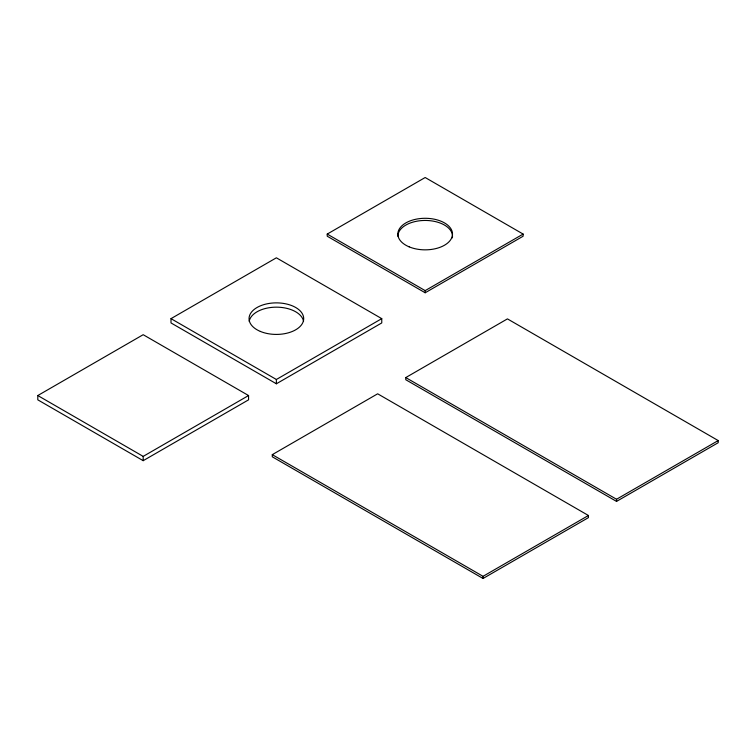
<?xml version="1.0" encoding="UTF-8"?>
<svg xmlns="http://www.w3.org/2000/svg" width="756" height="756" viewBox="0 0 756 756"><rect width="100%" height="100%" fill="white"/><g stroke="black" fill="none" stroke-linecap="round" stroke-linejoin="round"><path stroke-width="1.13" d="M37.8 395.539L143.186 334.7L248.563 395.539L248.563 399.839L143.186 460.678L37.8 399.839L37.8 395.539L143.186 456.388L248.563 395.539M170.998 318.645L276.375 257.805L381.761 318.645L381.761 322.935L276.375 383.783L170.998 322.935L170.998 318.645L276.375 379.484L381.761 318.645M327.225 234.076L425.174 177.518L523.124 234.076L523.124 236.222L425.174 292.77L327.225 236.222L327.225 234.076L425.174 290.625L523.124 234.076M272.283 454.649L377.66 393.8L588.433 515.488L588.433 517.633L483.046 578.482L272.283 456.794L272.283 454.649L483.046 576.327L588.433 515.488M405.764 377.575L507.437 318.881L718.2 440.568L718.2 442.714L616.537 501.408L405.764 379.72L405.764 377.575L616.537 499.262L718.2 440.568M616.537 499.262L616.537 501.408M483.046 576.327L483.046 578.482M425.174 290.625L425.174 292.77M276.375 379.484L276.375 383.783M143.186 456.388L143.186 460.678M397.854 236.222A27.32 15.772 0 0 1 426.582 220.469A27.32 15.772 0 0 1 452.353 237.847M249.196 321.309A27.32 15.772 0 0 1 276.375 307.163A27.32 15.772 0 0 1 303.553 321.309M409.138 246.843A27.32 15.772 0 0 0 452.353 235.702A27.32 15.772 0 0 0 414.033 219.665A27.32 15.772 0 0 0 409.138 246.843M260.347 331.421A27.32 15.772 0 0 0 303.553 320.27A27.32 15.772 0 0 0 265.233 304.243A27.32 15.772 0 0 0 260.347 331.421"/></g></svg>
